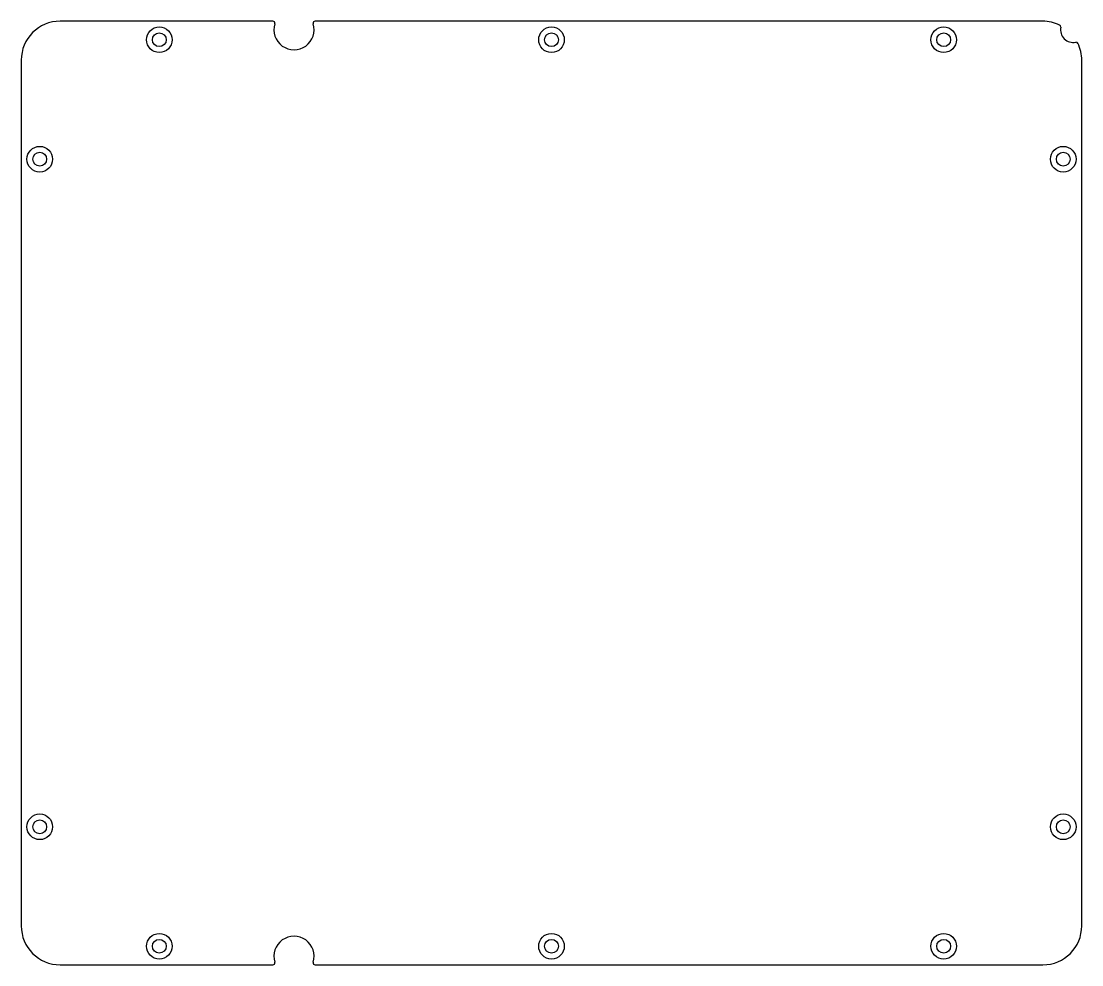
# Model space of a CAD drawing. Header units: millimetres. Extents: x -134 to 134, y -120 to 120.
import ezdxf

# ---------------------------------------------------------------- set-up
doc = ezdxf.new("R2010")
doc.units = ezdxf.units.MM

msp = doc.modelspace()

# ---------------------------------------------------------------- linework, layer by layer
at = {"color": 7, "linetype": 'Continuous', "lineweight": 25}
for p, q in [((-70.6, 119.65), (-124.5, 119.65)), ((124.5, 119.65), (-59.9, 119.65)), ((-134.4, 109.75), (-134.4, -109.75)), ((134.4, -109.75), (134.4, 109.75)), ((-124.5, -119.65), (-70.6, -119.65)), ((-59.9, -119.65), (124.5, -119.65))]:
    msp.add_line(p, q, dxfattribs=at)
for centre, radius in [((-99.4, 114.95), 3.25), ((-99.4, 114.95), 1.75), ((0, 114.95), 3.25), ((0, 114.95), 1.75), ((99.4, 114.95), 3.25), ((99.4, 114.95), 1.75), ((-129.7, 84.65), 3.25), ((-129.7, 84.65), 1.75), ((129.7, 84.65), 3.25), ((129.7, 84.65), 1.75), ((-129.7, -84.65), 3.25), ((-129.7, -84.65), 1.75), ((129.7, -84.65), 3.25), ((129.7, -84.65), 1.75), ((-99.4, -114.95), 3.25), ((0, -114.95), 3.25), ((99.4, -114.95), 3.25), ((-99.4, -114.95), 1.75), ((0, -114.95), 1.75), ((99.4, -114.95), 1.75)]:
    msp.add_circle(centre, radius, dxfattribs=at)
for centre, radius, start, end in [((-124.5, 109.75), 9.9, 90, 180), ((-70.6, 119.15), 0.5, 342.8639, 90), ((-65.25, 117.5), 5.1, 162.8639, 17.1361), ((-59.9, 119.15), 0.5, 90, 197.1361), ((124.5, 109.75), 9.9, 64.3408, 90), ((128.57, 118.22), 0.5, 348.8834, 64.3408), ((132.25, 117.5), 3.25, 168.8834, 281.1166), ((132.97, 113.82), 0.5, 25.6592, 101.1166), ((124.5, 109.75), 9.9, 0, 25.6592), ((-124.5, -109.75), 9.9, 180, 270), ((124.5, -109.75), 9.9, 270, 0), ((-65.25, -117.5), 5.1, 342.8639, 197.1361), ((-70.6, -119.15), 0.5, 270, 17.1361), ((-59.9, -119.15), 0.5, 162.8639, 270)]:
    msp.add_arc(centre, radius, start, end, dxfattribs=at)

doc.saveas('drawing.dxf')
